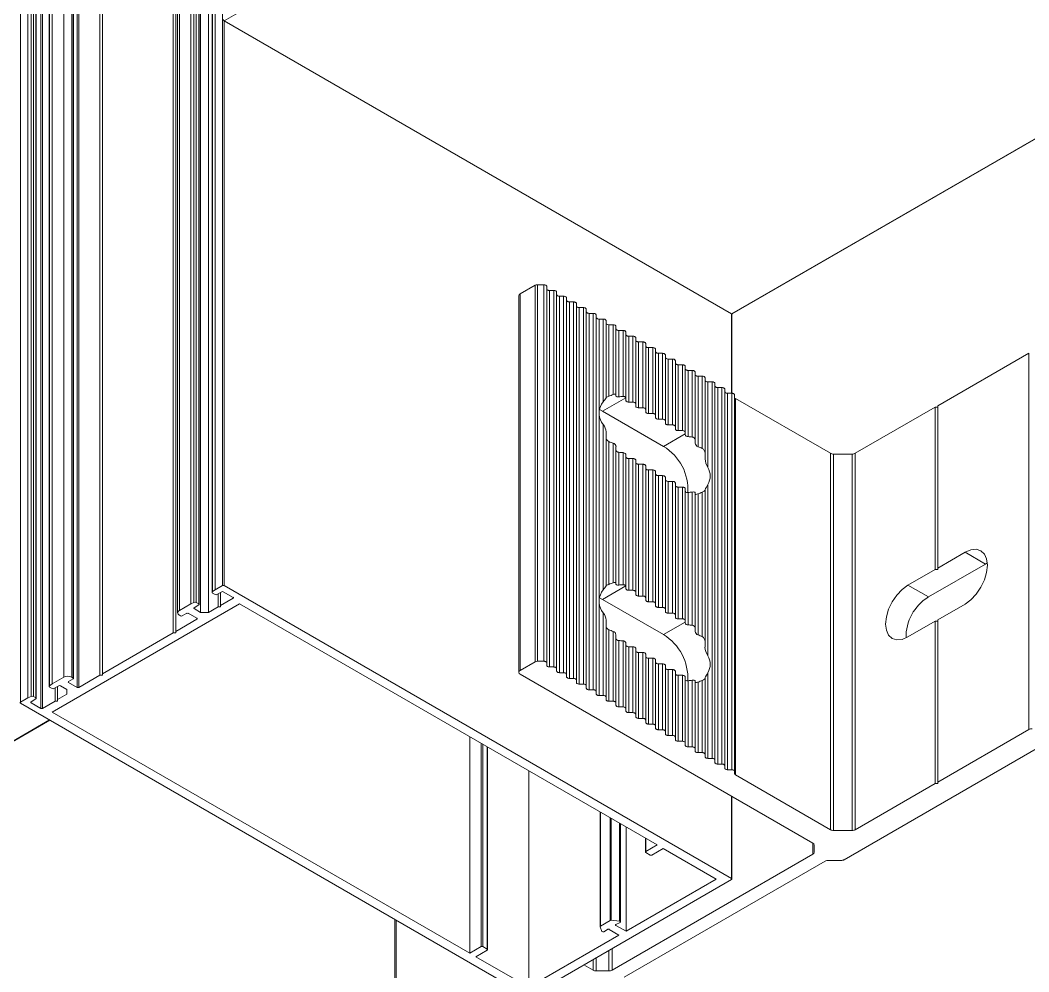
# Model space of a CAD drawing. Header units: millimetres. Extents: x 39 to 459, y 26 to 647.
# Drawn here: x 65.681 to 69.183, y 119.21 to 122.513 of the extents above; entities that cross this region are included whole.
import ezdxf

# ---------------------------------------------------------------- set-up
doc = ezdxf.new("R2010")
doc.units = ezdxf.units.MM
doc.linetypes.add('DASH2', pattern=[19.05, 12.7, -6.35])
doc.layers.add('ANTET', color=7, linetype='Continuous')

msp = doc.modelspace()

# ---------------------------------------------------------------- linework, layer by layer
at = {"color": 7, "linetype": 'Continuous', "lineweight": 15}
for p, q in [((66.2278, 153.4479), (66.2278, 120.4556)), ((66.2337, 153.4561), (66.2337, 120.4638)), ((66.2125, 153.3786), (66.2125, 120.3862)), ((66.221, 153.3835), (66.221, 120.3911)), ((65.7817, 153.1928), (65.7817, 120.2005)), ((65.7831, 153.195), (65.7831, 120.2027)), ((65.7922, 153.2013), (65.7922, 120.209)), ((65.7925, 153.2014), (65.7925, 120.2091)), ((65.8321, 153.2243), (65.8321, 120.232)), ((65.7188, 153.1579), (65.7188, 120.1656)), ((65.7269, 153.1577), (65.7269, 120.1654)), ((65.6822, 153.1378), (65.6822, 120.1455)), ((65.7076, 153.1525), (65.7076, 120.1602)), ((65.7079, 153.1526), (65.7079, 120.1603)), ((65.7359, 153.1525), (65.7359, 120.1602)), ((65.7371, 120.1585), (65.7371, 153.1508)), ((65.7529, 153.1166), (65.7529, 120.1242)), ((65.7585, 153.1166), (65.7585, 120.1242)), ((68.1534, 121.493), (72.4636, 123.9807)), ((66.3028, 120.485), (66.3028, 122.8959)), ((66.3072, 122.8984), (66.3072, 120.4573)), ((66.3355, 122.8848), (66.3355, 120.4573)), ((66.3474, 122.8697), (66.3474, 120.5269)), ((65.8658, 120.2279), (65.8658, 122.6819)), ((65.9579, 122.6073), (65.9579, 120.2393)), ((65.9664, 122.6073), (65.9664, 120.2442)), ((66.3893, 122.5102), (68.1514, 121.4932)), ((67.4174, 121.5624), (67.4697, 121.5926)), ((67.4697, 121.5926), (67.4697, 120.286)), ((67.4768, 121.5943), (67.4768, 120.2877)), ((67.4768, 121.5943), (67.4994, 121.5943)), ((67.4994, 121.5943), (67.4994, 120.2877)), ((67.5094, 121.5885), (67.5094, 120.2819)), ((67.5194, 121.5745), (67.5194, 120.2678)), ((67.5194, 121.5745), (67.5338, 121.5745)), ((67.5338, 121.5745), (67.5338, 120.2678)), ((67.5438, 121.5687), (67.5438, 120.2621)), ((67.4127, 121.5559), (67.4127, 120.2493)), ((67.4174, 121.5624), (67.4174, 120.2558)), ((67.5538, 121.5547), (67.5538, 120.248)), ((67.5538, 121.5547), (67.5681, 121.5547)), ((67.5681, 121.5547), (67.5681, 120.248)), ((67.5781, 121.5489), (67.5781, 120.2423)), ((67.5881, 121.5348), (67.5881, 120.2282)), ((67.5881, 121.5348), (67.6025, 121.5348)), ((67.6025, 121.5348), (67.6025, 120.2282)), ((67.6125, 121.5291), (67.6125, 120.2224)), ((67.6225, 121.515), (67.6225, 120.2084)), ((67.6225, 121.515), (67.6368, 121.515)), ((67.6368, 121.515), (67.6368, 120.2084)), ((67.6468, 121.5092), (67.6468, 120.2026)), ((67.6568, 121.4952), (67.6568, 120.1886)), ((67.6568, 121.4952), (67.6711, 121.4952)), ((67.6711, 121.4952), (67.6711, 120.1886)), ((67.6811, 121.4894), (67.6811, 120.1828)), ((67.6911, 121.4754), (67.6911, 121.1543)), ((67.6911, 121.4754), (67.7055, 121.4754)), ((67.7055, 121.4754), (67.7055, 121.1885)), ((67.7155, 121.4696), (67.7155, 121.2023)), ((68.1525, 121.2177), (68.1525, 121.4929)), ((67.7255, 121.4555), (67.7255, 121.2078)), ((67.7255, 121.4555), (67.7398, 121.4555)), ((67.7398, 121.4555), (67.7398, 121.2132)), ((67.7498, 121.4498), (67.7498, 121.2133)), ((67.7598, 121.4357), (67.7598, 121.2053)), ((67.7598, 121.4357), (67.7742, 121.4357)), ((67.7742, 121.4357), (67.7742, 121.2065)), ((67.7842, 121.43), (67.7842, 121.2013)), ((67.7942, 121.4159), (67.7942, 121.1872)), ((67.7942, 121.4159), (67.8085, 121.4159)), ((67.8085, 121.4159), (67.8085, 121.1872)), ((67.8185, 121.4101), (67.8185, 121.1815)), ((67.8285, 121.3961), (67.8285, 121.1674)), ((67.8285, 121.3961), (67.8429, 121.3961)), ((67.8429, 121.3961), (67.8429, 121.1674)), ((67.8529, 121.3903), (67.8529, 121.1617)), ((67.8629, 121.3763), (67.8629, 121.1476)), ((67.8629, 121.3763), (67.8772, 121.3763)), ((67.8772, 121.3763), (67.8772, 121.1476)), ((67.8872, 121.3705), (67.8872, 121.1418)), ((67.8972, 121.3564), (67.8972, 121.1278)), ((67.8972, 121.3564), (67.9115, 121.3564)), ((67.9115, 121.3564), (67.9115, 121.1278)), ((68.867, 121.1747), (69.1833, 121.3573)), ((69.1833, 121.3573), (69.1833, 120.0507)), ((67.9215, 121.3507), (67.9215, 121.122)), ((67.9315, 121.3366), (67.9315, 121.108)), ((67.9315, 121.3366), (67.9459, 121.3366)), ((67.9459, 121.3366), (67.9459, 121.108)), ((67.9559, 121.3309), (67.9559, 121.1022)), ((67.9659, 121.3168), (67.9659, 121.0881)), ((67.9659, 121.3168), (67.9802, 121.3168)), ((67.9802, 121.3168), (67.9802, 121.0881)), ((67.9902, 121.311), (67.9902, 121.0824)), ((68.0002, 121.297), (68.0002, 121.0673)), ((68.0002, 121.297), (68.0146, 121.297)), ((68.0146, 121.297), (68.0146, 121.0657)), ((68.0246, 121.2912), (68.0246, 121.0565)), ((68.0346, 121.2772), (68.0346, 121.0324)), ((68.0346, 121.2772), (68.0489, 121.2772)), ((68.0489, 121.2772), (68.0489, 121.0263)), ((68.0589, 121.2714), (68.0589, 121.0094)), ((68.0689, 121.2573), (68.0689, 120.9601)), ((68.0689, 121.2573), (68.0833, 121.2573)), ((68.0833, 121.2573), (68.0833, 119.9507)), ((68.0933, 121.2516), (68.0933, 119.9449)), ((68.1033, 121.2375), (68.1033, 119.9309)), ((68.1033, 121.2375), (68.1176, 121.2375)), ((68.1176, 121.2375), (68.1176, 119.9309)), ((68.1276, 121.2317), (68.1276, 119.9251)), ((68.1376, 121.2177), (68.1376, 119.9111)), ((68.1376, 121.2177), (68.1519, 121.2177)), ((68.1519, 121.2177), (68.1519, 119.9111)), ((67.784, 121.2025), (67.7031, 121.1558)), ((67.7842, 121.193), (67.7842, 121.2013)), ((67.8085, 121.1872), (67.7942, 121.1872)), ((67.8185, 121.1732), (67.8185, 121.1815)), ((68.1619, 121.2119), (68.1619, 119.9053)), ((68.1649, 121.1996), (68.1649, 119.8929)), ((68.4942, 121.0095), (68.1649, 121.1996)), ((67.6923, 121.1613), (67.7031, 121.1558)), ((67.9152, 121.0334), (67.7031, 121.1558)), ((67.8429, 121.1674), (67.8285, 121.1674)), ((67.8529, 121.1534), (67.8529, 121.1617)), ((67.8772, 121.1476), (67.8629, 121.1476)), ((68.5807, 121.0095), (68.8585, 121.1698)), ((68.8585, 121.1698), (68.8585, 120.6063)), ((68.867, 121.1698), (68.8585, 121.1698)), ((68.867, 121.1747), (68.867, 120.6112)), ((67.6911, 121.1431), (67.6911, 120.501)), ((67.8872, 121.1336), (67.8872, 121.1418)), ((67.9115, 121.1278), (67.8972, 121.1278)), ((67.9215, 121.1137), (67.9215, 121.122)), ((67.7055, 121.1089), (67.7055, 120.5352)), ((67.7155, 121.0836), (67.7155, 120.5489)), ((67.9902, 121.0767), (67.9152, 121.0334)), ((67.9459, 121.108), (67.9315, 121.108)), ((67.9559, 121.0939), (67.9559, 121.1022)), ((67.9802, 121.0881), (67.9659, 121.0881)), ((67.9902, 121.0767), (67.9902, 121.0824)), ((67.7255, 121.05), (67.7255, 120.5544)), ((67.7398, 121.0445), (67.7398, 120.5599)), ((67.7498, 121.0329), (67.7498, 120.56)), ((67.7598, 121.0128), (67.7598, 120.552)), ((67.7742, 121.0116), (67.7742, 120.5532)), ((67.7842, 121.0053), (67.7842, 120.548)), ((68.4942, 121.0095), (68.4942, 119.7029)), ((68.5055, 121.0068), (68.5055, 119.7002)), ((68.5055, 121.0068), (68.5694, 121.0068)), ((68.5694, 121.0068), (68.5694, 119.7002)), ((68.5807, 121.0095), (68.5807, 119.7029)), ((67.7942, 120.9913), (67.7942, 120.5339)), ((67.8085, 120.9913), (67.7942, 120.9913)), ((67.8085, 120.9913), (67.8085, 120.5339)), ((67.8185, 120.9855), (67.8185, 120.5282)), ((67.8285, 120.9714), (67.8285, 120.5141)), ((67.8429, 120.9714), (67.8285, 120.9714)), ((67.8429, 120.9714), (67.8429, 120.5141)), ((67.8529, 120.9657), (67.8529, 120.5083)), ((67.8629, 120.9516), (67.8629, 120.4943)), ((67.8772, 120.9516), (67.8629, 120.9516)), ((67.8772, 120.9516), (67.8772, 120.4943)), ((67.8872, 120.9458), (67.8872, 120.4885)), ((67.8972, 120.9318), (67.8972, 120.4745)), ((67.9115, 120.9318), (67.8972, 120.9318)), ((67.9115, 120.9318), (67.9115, 120.4745)), ((67.9215, 120.926), (67.9215, 120.4687)), ((67.9315, 120.912), (67.9315, 120.4547)), ((67.9459, 120.912), (67.9315, 120.912)), ((67.9459, 120.912), (67.9459, 120.4547)), ((67.9559, 120.9062), (67.9559, 120.4489)), ((68.0689, 120.9012), (68.0689, 120.3068)), ((67.9659, 120.8921), (67.9659, 120.4348)), ((67.9802, 120.8921), (67.9659, 120.8921)), ((67.9802, 120.8921), (67.9802, 120.4348)), ((67.9902, 120.8864), (67.9902, 120.4291)), ((68.0002, 120.8734), (68.0002, 120.414)), ((68.0146, 120.8749), (68.0146, 120.4124)), ((68.0246, 120.8726), (68.0246, 120.4032)), ((68.0346, 120.8686), (68.0346, 120.3791)), ((68.0489, 120.8747), (68.0489, 120.373)), ((68.0589, 120.8801), (68.0589, 120.3561)), ((68.867, 120.6112), (68.9617, 120.6659)), ((69.0324, 120.6251), (68.9617, 120.6659)), ((69.0324, 120.6251), (68.8344, 120.5108)), ((69.0324, 120.6251), (69.0392, 120.6287)), ((68.7637, 120.5516), (68.8585, 120.6063)), ((68.8585, 120.6063), (68.867, 120.6063)), ((68.867, 120.6112), (68.867, 120.6063)), ((66.3582, 120.5356), (66.3836, 120.5503)), ((66.3893, 120.5503), (68.1514, 119.5333)), ((67.784, 120.5492), (67.7031, 120.5025)), ((68.8344, 120.5108), (68.7637, 120.5516)), ((66.3488, 120.5292), (66.3579, 120.5355)), ((66.3582, 120.5193), (66.3491, 120.5245)), ((66.3808, 120.5291), (66.3638, 120.5193)), ((66.3681, 120.5217), (66.3681, 120.476)), ((66.3765, 120.5266), (66.3765, 120.4809)), ((66.4204, 120.5095), (66.3864, 120.5291)), ((67.7842, 120.5397), (67.7842, 120.548)), ((67.8085, 120.5339), (67.7942, 120.5339)), ((67.8185, 120.5199), (67.8185, 120.5282)), ((65.7925, 120.1112), (66.443, 120.4866)), ((66.2337, 120.4638), (66.2733, 120.4866)), ((66.2736, 120.4868), (66.2845, 120.4921)), ((66.3016, 120.4834), (66.2846, 120.4736)), ((66.2926, 120.4918), (66.3016, 120.4866)), ((66.3765, 120.4809), (66.4204, 120.5062)), ((66.3765, 120.476), (66.3765, 120.4809)), ((66.443, 120.4866), (67.8926, 119.65)), ((67.6911, 120.4898), (67.6911, 120.1687)), ((67.7031, 120.5025), (67.6923, 120.5079)), ((67.9152, 120.3801), (67.7031, 120.5025)), ((67.8429, 120.5141), (67.8285, 120.5141)), ((67.8529, 120.5001), (67.8529, 120.5083)), ((67.8772, 120.4943), (67.8629, 120.4943)), ((67.8872, 120.4802), (67.8872, 120.4885)), ((68.867, 120.4316), (68.9617, 120.4863)), ((66.2379, 120.445), (66.2337, 120.4475)), ((66.2592, 120.454), (66.2436, 120.445)), ((66.2945, 120.4368), (66.2648, 120.454)), ((66.2846, 120.4703), (66.3072, 120.4573)), ((66.3072, 120.4573), (66.3355, 120.4573)), ((66.3355, 120.4573), (66.3681, 120.476)), ((66.3681, 120.476), (66.3765, 120.476)), ((67.7055, 120.4556), (67.7055, 120.1687)), ((67.9115, 120.4745), (67.8972, 120.4745)), ((67.9215, 120.4604), (67.9215, 120.4687)), ((67.9459, 120.4547), (67.9315, 120.4547)), ((67.9559, 120.4406), (67.9559, 120.4489)), ((66.221, 120.3911), (66.2945, 120.4336)), ((67.7155, 120.4303), (67.7155, 120.163)), ((67.9902, 120.4234), (67.9152, 120.3801)), ((67.9802, 120.4348), (67.9659, 120.4348)), ((67.9902, 120.4234), (67.9902, 120.4291)), ((68.7637, 120.372), (68.8585, 120.4267)), ((68.8585, 120.4267), (68.8585, 119.8632)), ((68.8585, 120.4267), (68.867, 120.4267)), ((68.867, 120.4316), (68.867, 119.8681)), ((65.9664, 120.2442), (66.2125, 120.3862)), ((66.2125, 120.3862), (66.221, 120.3862)), ((66.221, 120.3862), (66.221, 120.3911)), ((67.7255, 120.3967), (67.7255, 120.1489)), ((67.7398, 120.3912), (67.7398, 120.1489)), ((67.7498, 120.3796), (67.7498, 120.1432)), ((67.7598, 120.3595), (67.7598, 120.1291)), ((67.7742, 120.3583), (67.7742, 120.1291)), ((67.7842, 120.352), (67.7842, 120.1233)), ((67.7942, 120.3379), (67.7942, 120.1093)), ((67.8085, 120.3379), (67.7942, 120.3379)), ((67.8085, 120.3379), (67.8085, 120.1093)), ((67.8185, 120.3322), (67.8185, 120.1035)), ((67.8285, 120.3181), (67.8285, 120.0895)), ((67.8429, 120.3181), (67.8285, 120.3181)), ((67.8429, 120.3181), (67.8429, 120.0895)), ((67.8529, 120.3123), (67.8529, 120.0837)), ((67.4174, 120.2558), (67.4697, 120.286)), ((67.4768, 120.2877), (67.4994, 120.2877)), ((67.5094, 120.2819), (67.5094, 120.2736)), ((67.8629, 120.2983), (67.8629, 120.0696)), ((67.8772, 120.2983), (67.8629, 120.2983)), ((67.8772, 120.2983), (67.8772, 120.0696)), ((67.8872, 120.2925), (67.8872, 120.0639)), ((67.8972, 120.2785), (67.8972, 120.0498)), ((67.9115, 120.2785), (67.8972, 120.2785)), ((67.9115, 120.2785), (67.9115, 120.0498)), ((67.9215, 120.2727), (67.9215, 120.044)), ((65.8844, 120.1969), (65.9579, 120.2393)), ((65.9579, 120.2393), (65.9664, 120.2393)), ((65.9664, 120.2393), (65.9664, 120.2442)), ((68.4338, 119.6561), (67.4174, 120.2427)), ((67.5194, 120.2678), (67.5338, 120.2678)), ((67.5438, 120.2621), (67.5438, 120.2538)), ((67.5538, 120.248), (67.5681, 120.248)), ((67.5781, 120.2423), (67.5781, 120.234)), ((67.9315, 120.2587), (67.9315, 120.03)), ((67.9459, 120.2587), (67.9315, 120.2587)), ((67.9459, 120.2587), (67.9459, 120.03)), ((67.9559, 120.2529), (67.9559, 120.0242)), ((67.9659, 120.2388), (67.9659, 120.0102)), ((67.9802, 120.2388), (67.9659, 120.2388)), ((67.9802, 120.2388), (67.9802, 120.0102)), ((68.0689, 120.2479), (68.0689, 119.9507)), ((65.7831, 120.2027), (65.7922, 120.209)), ((65.7925, 120.2091), (65.8321, 120.232)), ((65.8151, 120.2026), (65.7981, 120.1928)), ((65.8108, 120.2001), (65.8108, 120.1544)), ((65.8434, 120.1895), (65.8207, 120.2026)), ((65.8646, 120.2263), (65.849, 120.2173)), ((65.849, 120.214), (65.8787, 120.1969)), ((65.8603, 120.232), (65.8646, 120.2295)), ((67.5881, 120.2282), (67.6025, 120.2282)), ((67.6125, 120.2224), (67.6125, 120.2142)), ((67.6225, 120.2084), (67.6368, 120.2084)), ((67.6468, 120.2026), (67.6468, 120.1943)), ((67.9902, 120.2331), (67.9902, 120.0044)), ((68.0002, 120.22), (68.0002, 119.9904)), ((68.0146, 120.2216), (68.0146, 119.9904)), ((68.0246, 120.2193), (68.0246, 119.9846)), ((68.0346, 120.2153), (68.0346, 119.9705)), ((68.0489, 120.2214), (68.0489, 119.9705)), ((68.0589, 120.2268), (68.0589, 119.9648)), ((65.7079, 120.1603), (65.7188, 120.1656)), ((65.7269, 120.1654), (65.7359, 120.1602)), ((65.7925, 120.1928), (65.7834, 120.198)), ((65.8024, 120.1953), (65.8024, 120.1495)), ((65.8108, 120.1544), (65.8434, 120.1732)), ((65.8434, 120.1732), (65.8434, 120.1895)), ((67.6568, 120.1886), (67.6711, 120.1886)), ((67.6811, 120.1828), (67.6811, 120.1745)), ((67.6911, 120.1687), (67.7055, 120.1687)), ((65.6822, 120.1455), (65.7076, 120.1602)), ((67.4443, 119.1252), (65.6822, 120.1422)), ((65.7359, 120.1569), (65.7189, 120.1471)), ((65.7189, 120.1438), (65.7529, 120.1242)), ((65.7585, 120.1242), (65.8024, 120.1495)), ((65.8024, 120.1495), (65.8108, 120.1495)), ((65.8108, 120.1495), (65.8108, 120.1544)), ((67.7155, 120.163), (67.7155, 120.1547)), ((67.7255, 120.1489), (67.7398, 120.1489)), ((67.7498, 120.1432), (67.7498, 120.1349)), ((67.7598, 120.1291), (67.7742, 120.1291)), ((67.242, 119.2746), (65.7925, 120.1112)), ((67.7842, 120.1233), (67.7842, 120.1151)), ((67.7942, 120.1093), (67.8085, 120.1093)), ((67.8185, 120.1035), (67.8185, 120.0952)), ((61.4718, 117.5944), (65.7842, 120.0833)), ((67.8285, 120.0895), (67.8429, 120.0895)), ((67.8529, 120.0837), (67.8529, 120.0754)), ((67.8629, 120.0696), (67.8772, 120.0696)), ((67.8872, 120.0639), (67.8872, 120.0556)), ((67.242, 120.0255), (67.242, 119.2746)), ((67.8972, 120.0498), (67.9115, 120.0498)), ((67.9215, 120.044), (67.9215, 120.0358)), ((67.9315, 120.03), (67.9459, 120.03)), ((67.9559, 120.0242), (67.9559, 120.0159)), ((68.867, 119.8681), (69.1833, 120.0507)), ((67.304, 119.2868), (67.304, 119.9897)), ((67.9659, 120.0102), (67.9802, 120.0102)), ((67.9902, 120.0044), (67.9902, 119.9961)), ((68.0002, 119.9904), (68.0146, 119.9904)), ((68.5421, 119.599), (69.2757, 120.0223)), ((68.0246, 119.9846), (68.0246, 119.9763)), ((68.0346, 119.9705), (68.0489, 119.9705)), ((68.0589, 119.9648), (68.0589, 119.9565)), ((68.0689, 119.9507), (68.0833, 119.9507)), ((68.0933, 119.9449), (68.0933, 119.9367)), ((68.1033, 119.9309), (68.1176, 119.9309)), ((68.1276, 119.9251), (68.1276, 119.9168)), ((67.4471, 119.9071), (67.4471, 119.1562)), ((68.1376, 119.9111), (68.1519, 119.9111)), ((68.1619, 119.9053), (68.1619, 119.897)), ((68.4942, 119.7029), (68.1649, 119.8929)), ((68.5807, 119.7029), (68.8585, 119.8632)), ((68.867, 119.8632), (68.8585, 119.8632)), ((68.867, 119.8632), (68.867, 119.8681)), ((68.1525, 119.5317), (68.1525, 119.8184)), ((67.695, 119.7641), (67.695, 119.3669)), ((67.765, 119.3831), (67.765, 119.7236)), ((67.7849, 119.7122), (67.7849, 119.3512)), ((68.5055, 119.7002), (68.5694, 119.7002)), ((67.8518, 119.6736), (67.8518, 119.6255)), ((67.8926, 119.65), (67.853, 119.6272)), ((68.4385, 119.6246), (68.4385, 119.6496)), ((67.736, 119.2154), (68.4338, 119.6181)), ((67.853, 119.6239), (67.8685, 119.6149)), ((67.8742, 119.6149), (67.9138, 119.6378)), ((67.9138, 119.6378), (68.0976, 119.5317)), ((67.7785, 119.1909), (68.4762, 119.5936)), ((68.5308, 119.5963), (68.4875, 119.5963)), ((68.1514, 119.53), (67.4499, 119.1252)), ((68.0976, 119.5317), (67.7849, 119.3512)), ((66.9818, 119.3921), (66.9818, 118.7763)), ((67.695, 119.3664), (67.7006, 119.35)), ((67.7298, 119.3879), (67.6961, 119.3685)), ((67.7618, 119.3854), (67.7334, 119.3886)), ((67.7493, 119.3737), (67.7638, 119.3814)), ((67.7849, 119.3512), (67.7493, 119.3703)), ((67.7599, 119.3367), (67.4471, 119.1562)), ((67.7074, 119.3489), (67.7209, 119.3572)), ((67.7267, 119.3572), (67.7599, 119.3367)), ((67.2816, 119.2974), (67.242, 119.2746)), ((67.3028, 119.2884), (67.2873, 119.2974)), ((67.2632, 119.2623), (67.3028, 119.2852)), ((67.4471, 119.1562), (67.2632, 119.2623)), ((67.6701, 119.2154), (67.6381, 119.2338)), ((67.7247, 119.2127), (67.6814, 119.2127))]:
    msp.add_line(p, q, dxfattribs=at)
at = {"color": 8, "linetype": 'Continuous', "lineweight": 15}
for p, q in [((72.6234, 126.1082), (66.3893, 122.5102)), ((72.4636, 123.982), (68.1514, 121.4932)), ((66.2733, 122.9365), (66.2733, 120.4866)), ((66.2736, 122.9363), (66.2736, 120.4868)), ((66.2845, 122.9218), (66.2845, 120.4921)), ((66.2926, 122.9078), (66.2926, 120.4918)), ((66.3016, 122.8959), (66.3016, 120.4866)), ((66.3488, 122.8702), (66.3488, 120.5292)), ((66.3579, 122.872), (66.3579, 120.5355)), ((66.3582, 122.8718), (66.3582, 120.5356)), ((66.3836, 122.8546), (66.3836, 120.5503)), ((65.8603, 122.6818), (65.8603, 120.232)), ((65.8646, 122.6823), (65.8646, 120.2295)), ((65.8787, 122.6745), (65.8787, 120.1969)), ((65.8844, 122.6469), (65.8844, 120.1969)), ((66.3893, 122.5102), (66.3893, 120.5503)), ((68.1514, 121.4932), (68.1514, 121.2177)), ((66.4204, 120.5095), (66.4204, 120.5062)), ((66.2846, 120.4736), (66.2846, 120.4703)), ((66.2945, 120.4368), (66.2945, 120.4336)), ((65.849, 120.2173), (65.849, 120.214)), ((65.7189, 120.1471), (65.7189, 120.1438)), ((65.7831, 120.084), (61.4706, 117.595)), ((67.2816, 120.0026), (67.2816, 119.2974)), ((67.2873, 119.9994), (67.2873, 119.2974)), ((67.3028, 119.9904), (67.3028, 119.2884)), ((68.1514, 119.8191), (68.1514, 119.5333)), ((67.6961, 119.7634), (67.6961, 119.3685)), ((67.7298, 119.744), (67.7298, 119.3879)), ((67.7334, 119.7419), (67.7334, 119.3886)), ((67.7618, 119.7255), (67.7618, 119.3854)), ((67.853, 119.6729), (67.853, 119.6272)), ((68.4338, 119.6561), (68.4338, 119.6181)), ((66.9865, 119.3894), (66.9865, 118.7828)), ((67.7493, 119.3737), (67.7493, 119.3703)), ((67.736, 119.2903), (67.736, 119.2154)), ((67.6814, 119.2588), (67.6814, 119.2127)), ((67.7247, 119.2838), (67.7247, 119.2127)), ((67.6701, 119.2523), (67.6701, 119.2154))]:
    msp.add_line(p, q, dxfattribs=at)
at = {"color": 7, "linetype": 'Continuous', "lineweight": 15, "flags": 128}
for points in [[(67.4994, 121.5943), (67.5014, 121.5942), (67.5032, 121.5939), (67.505, 121.5933), (67.5065, 121.5926), (67.5077, 121.5917), (67.5087, 121.5907), (67.5092, 121.5897), (67.5094, 121.5885)], [(67.5094, 121.5802), (67.5096, 121.5791), (67.5102, 121.578), (67.5111, 121.577), (67.5124, 121.5762), (67.5139, 121.5754), (67.5156, 121.5749), (67.5175, 121.5746), (67.5194, 121.5745)], [(67.5338, 121.5745), (67.5357, 121.5744), (67.5376, 121.574), (67.5393, 121.5735), (67.5408, 121.5728), (67.5421, 121.5719), (67.543, 121.5709), (67.5436, 121.5698), (67.5438, 121.5687)], [(67.5438, 121.5604), (67.544, 121.5593), (67.5445, 121.5582), (67.5455, 121.5572), (67.5467, 121.5563), (67.5482, 121.5556), (67.5499, 121.5551), (67.5518, 121.5548), (67.5538, 121.5547)], [(67.5681, 121.5547), (67.5701, 121.5545), (67.5719, 121.5542), (67.5737, 121.5537), (67.5752, 121.553), (67.5764, 121.5521), (67.5773, 121.5511), (67.5779, 121.55), (67.5781, 121.5489)], [(67.5781, 121.5406), (67.5783, 121.5395), (67.5789, 121.5384), (67.5798, 121.5374), (67.581, 121.5365), (67.5826, 121.5358), (67.5843, 121.5353), (67.5862, 121.5349), (67.5881, 121.5348)], [(67.6025, 121.5348), (67.6044, 121.5347), (67.6063, 121.5344), (67.608, 121.5339), (67.6095, 121.5331), (67.6108, 121.5323), (67.6117, 121.5313), (67.6123, 121.5302), (67.6125, 121.5291)], [(67.6125, 121.5208), (67.6126, 121.5197), (67.6132, 121.5186), (67.6141, 121.5176), (67.6154, 121.5167), (67.6169, 121.516), (67.6186, 121.5155), (67.6205, 121.5151), (67.6225, 121.515)], [(67.6368, 121.515), (67.6387, 121.5149), (67.6406, 121.5146), (67.6424, 121.514), (67.6439, 121.5133), (67.6451, 121.5124), (67.646, 121.5115), (67.6466, 121.5104), (67.6468, 121.5092)], [(67.6468, 121.501), (67.647, 121.4998), (67.6476, 121.4988), (67.6485, 121.4978), (67.6497, 121.4969), (67.6512, 121.4962), (67.653, 121.4956), (67.6548, 121.4953), (67.6568, 121.4952)], [(67.6711, 121.4952), (67.6731, 121.4951), (67.675, 121.4948), (67.6767, 121.4942), (67.6782, 121.4935), (67.6795, 121.4926), (67.6804, 121.4916), (67.6809, 121.4905), (67.6811, 121.4894)], [(67.6811, 121.4811), (67.6813, 121.48), (67.6819, 121.4789), (67.6828, 121.4779), (67.6841, 121.4771), (67.6856, 121.4763), (67.6873, 121.4758), (67.6892, 121.4755), (67.6911, 121.4754)], [(67.7055, 121.4754), (67.7074, 121.4753), (67.7093, 121.4749), (67.711, 121.4744), (67.7126, 121.4737), (67.7138, 121.4728), (67.7147, 121.4718), (67.7153, 121.4707), (67.7155, 121.4696)], [(67.7155, 121.4613), (67.7157, 121.4602), (67.7162, 121.4591), (67.7172, 121.4581), (67.7184, 121.4572), (67.7199, 121.4565), (67.7217, 121.456), (67.7235, 121.4557), (67.7255, 121.4555)], [(67.7398, 121.4555), (67.7418, 121.4554), (67.7437, 121.4551), (67.7454, 121.4546), (67.7469, 121.4539), (67.7481, 121.453), (67.7491, 121.452), (67.7496, 121.4509), (67.7498, 121.4498)], [(67.7498, 121.4415), (67.75, 121.4404), (67.7506, 121.4393), (67.7515, 121.4383), (67.7528, 121.4374), (67.7543, 121.4367), (67.756, 121.4362), (67.7579, 121.4358), (67.7598, 121.4357)], [(67.7742, 121.4357), (67.7761, 121.4356), (67.778, 121.4353), (67.7797, 121.4348), (67.7812, 121.434), (67.7825, 121.4332), (67.7834, 121.4322), (67.784, 121.4311), (67.7842, 121.43)], [(67.7842, 121.4217), (67.7844, 121.4206), (67.7849, 121.4195), (67.7859, 121.4185), (67.7871, 121.4176), (67.7886, 121.4169), (67.7903, 121.4163), (67.7922, 121.416), (67.7942, 121.4159)], [(67.8085, 121.4159), (67.8105, 121.4158), (67.8123, 121.4155), (67.8141, 121.4149), (67.8156, 121.4142), (67.8168, 121.4133), (67.8178, 121.4123), (67.8183, 121.4113), (67.8185, 121.4101)], [(67.8185, 121.4019), (67.8187, 121.4007), (67.8193, 121.3997), (67.8202, 121.3987), (67.8214, 121.3978), (67.823, 121.3971), (67.8247, 121.3965), (67.8266, 121.3962), (67.8285, 121.3961)], [(67.8429, 121.3961), (67.8448, 121.396), (67.8467, 121.3956), (67.8484, 121.3951), (67.8499, 121.3944), (67.8512, 121.3935), (67.8521, 121.3925), (67.8527, 121.3914), (67.8529, 121.3903)], [(67.8529, 121.382), (67.853, 121.3809), (67.8536, 121.3798), (67.8545, 121.3788), (67.8558, 121.378), (67.8573, 121.3772), (67.859, 121.3767), (67.8609, 121.3764), (67.8629, 121.3763)], [(67.8772, 121.3763), (67.8791, 121.3762), (67.881, 121.3758), (67.8828, 121.3753), (67.8843, 121.3746), (67.8855, 121.3737), (67.8864, 121.3727), (67.887, 121.3716), (67.8872, 121.3705)], [(67.8872, 121.3622), (67.8874, 121.3611), (67.888, 121.36), (67.8889, 121.359), (67.8901, 121.3581), (67.8916, 121.3574), (67.8934, 121.3569), (67.8952, 121.3566), (67.8972, 121.3564)], [(67.9115, 121.3564), (67.9135, 121.3563), (67.9154, 121.356), (67.9171, 121.3555), (67.9186, 121.3548), (67.9199, 121.3539), (67.9208, 121.3529), (67.9213, 121.3518), (67.9215, 121.3507)], [(67.9215, 121.3424), (67.9217, 121.3413), (67.9223, 121.3402), (67.9232, 121.3392), (67.9245, 121.3383), (67.926, 121.3376), (67.9277, 121.3371), (67.9296, 121.3367), (67.9315, 121.3366)], [(67.9459, 121.3366), (67.9478, 121.3365), (67.9497, 121.3362), (67.9514, 121.3357), (67.953, 121.3349), (67.9542, 121.3341), (67.9551, 121.3331), (67.9557, 121.332), (67.9559, 121.3309)], [(67.9559, 121.3226), (67.9561, 121.3214), (67.9566, 121.3204), (67.9576, 121.3194), (67.9588, 121.3185), (67.9603, 121.3178), (67.9621, 121.3172), (67.9639, 121.3169), (67.9659, 121.3168)], [(67.9802, 121.3168), (67.9822, 121.3167), (67.9841, 121.3164), (67.9858, 121.3158), (67.9873, 121.3151), (67.9885, 121.3142), (67.9895, 121.3132), (67.99, 121.3122), (67.9902, 121.311)], [(67.9902, 121.3028), (67.9904, 121.3016), (67.991, 121.3005), (67.9919, 121.2995), (67.9932, 121.2987), (67.9947, 121.298), (67.9964, 121.2974), (67.9983, 121.2971), (68.0002, 121.297)], [(68.0146, 121.297), (68.0165, 121.2969), (68.0184, 121.2965), (68.0201, 121.296), (68.0216, 121.2953), (68.0229, 121.2944), (68.0238, 121.2934), (68.0244, 121.2923), (68.0246, 121.2912)], [(68.0246, 121.2829), (68.0248, 121.2818), (68.0253, 121.2807), (68.0263, 121.2797), (68.0275, 121.2789), (68.029, 121.2781), (68.0307, 121.2776), (68.0326, 121.2773), (68.0346, 121.2772)], [(68.0489, 121.2772), (68.0509, 121.2771), (68.0527, 121.2767), (68.0545, 121.2762), (68.056, 121.2755), (68.0572, 121.2746), (68.0582, 121.2736), (68.0587, 121.2725), (68.0589, 121.2714)], [(68.0589, 121.2631), (68.0591, 121.262), (68.0597, 121.2609), (68.0606, 121.2599), (68.0618, 121.259), (68.0634, 121.2583), (68.0651, 121.2578), (68.067, 121.2575), (68.0689, 121.2573)], [(68.0833, 121.2573), (68.0852, 121.2572), (68.0871, 121.2569), (68.0888, 121.2564), (68.0903, 121.2556), (68.0916, 121.2548), (68.0925, 121.2538), (68.0931, 121.2527), (68.0933, 121.2516)], [(67.7398, 121.2132), (67.7401, 121.2133), (67.7432, 121.2142), (67.7463, 121.2147), (67.7487, 121.2145), (67.7498, 121.2136), (67.7498, 121.2133)], [(68.0933, 121.2433), (68.0934, 121.2422), (68.094, 121.2411), (68.0949, 121.2401), (68.0962, 121.2392), (68.0977, 121.2385), (68.0994, 121.238), (68.1013, 121.2376), (68.1033, 121.2375)], [(68.1176, 121.2375), (68.1196, 121.2374), (68.1214, 121.2371), (68.1232, 121.2365), (68.1247, 121.2358), (68.1259, 121.235), (68.1268, 121.234), (68.1274, 121.2329), (68.1276, 121.2317)], [(68.1276, 121.2235), (68.1278, 121.2223), (68.1284, 121.2213), (68.1293, 121.2203), (68.1305, 121.2194), (68.132, 121.2187), (68.1338, 121.2181), (68.1356, 121.2178), (68.1376, 121.2177)], [(68.1519, 121.2177), (68.1539, 121.2176), (68.1558, 121.2173), (68.1575, 121.2167), (68.159, 121.216), (68.1603, 121.2151), (68.1612, 121.2141), (68.1617, 121.2131), (68.1619, 121.2119)], [(67.7498, 121.2081), (67.7499, 121.2078), (67.7507, 121.2066), (67.7526, 121.2057), (67.7554, 121.2052), (67.7588, 121.2052), (67.7598, 121.2053)], [(67.7942, 121.1872), (67.7922, 121.1874), (67.7903, 121.1877), (67.7886, 121.1882), (67.7871, 121.1889), (67.7859, 121.1898), (67.7849, 121.1908), (67.7844, 121.1919), (67.7842, 121.193)], [(67.8185, 121.1815), (67.8183, 121.1826), (67.8178, 121.1837), (67.8168, 121.1847), (67.8156, 121.1856), (67.8141, 121.1863), (67.8123, 121.1868), (67.8105, 121.1871), (67.8085, 121.1872)], [(67.6911, 121.1431), (67.6909, 121.1517), (67.6911, 121.1543)], [(67.8285, 121.1674), (67.8266, 121.1675), (67.8247, 121.1679), (67.823, 121.1684), (67.8214, 121.1691), (67.8202, 121.17), (67.8193, 121.171), (67.8187, 121.1721), (67.8185, 121.1732)], [(67.8529, 121.1617), (67.8527, 121.1628), (67.8521, 121.1639), (67.8512, 121.1649), (67.8499, 121.1657), (67.8484, 121.1665), (67.8467, 121.167), (67.8448, 121.1673), (67.8429, 121.1674)], [(67.8629, 121.1476), (67.8609, 121.1477), (67.859, 121.148), (67.8573, 121.1486), (67.8558, 121.1493), (67.8545, 121.1502), (67.8536, 121.1512), (67.853, 121.1523), (67.8529, 121.1534)], [(67.8872, 121.1418), (67.887, 121.143), (67.8864, 121.144), (67.8855, 121.145), (67.8843, 121.1459), (67.8828, 121.1466), (67.881, 121.1472), (67.8791, 121.1475), (67.8772, 121.1476)], [(67.8972, 121.1278), (67.8952, 121.1279), (67.8934, 121.1282), (67.8916, 121.1288), (67.8901, 121.1295), (67.8889, 121.1303), (67.888, 121.1313), (67.8874, 121.1324), (67.8872, 121.1336)], [(67.9215, 121.122), (67.9213, 121.1231), (67.9208, 121.1242), (67.9199, 121.1252), (67.9186, 121.1261), (67.9171, 121.1268), (67.9154, 121.1273), (67.9135, 121.1277), (67.9115, 121.1278)], [(67.9315, 121.108), (67.9296, 121.1081), (67.9277, 121.1084), (67.926, 121.1089), (67.9245, 121.1097), (67.9232, 121.1105), (67.9223, 121.1115), (67.9217, 121.1126), (67.9215, 121.1137)], [(67.9559, 121.1022), (67.9557, 121.1033), (67.9551, 121.1044), (67.9542, 121.1054), (67.953, 121.1063), (67.9514, 121.107), (67.9497, 121.1075), (67.9478, 121.1079), (67.9459, 121.108)], [(67.9659, 121.0881), (67.9639, 121.0883), (67.9621, 121.0886), (67.9603, 121.0891), (67.9588, 121.0898), (67.9576, 121.0907), (67.9566, 121.0917), (67.9561, 121.0928), (67.9559, 121.0939)], [(67.9902, 121.0824), (67.99, 121.0835), (67.9895, 121.0846), (67.9885, 121.0856), (67.9873, 121.0865), (67.9858, 121.0872), (67.9841, 121.0877), (67.9822, 121.088), (67.9802, 121.0881)], [(67.9902, 121.0767), (67.9902, 121.0754), (67.9902, 121.0741)], [(68.0246, 121.0565), (68.0246, 121.0526), (68.0246, 121.0487), (68.0246, 121.0447)], [(68.0589, 121.0094), (68.0589, 121.003), (68.0589, 120.9966), (68.0589, 120.9902)], [(67.7942, 120.9913), (67.7922, 120.9914), (67.7903, 120.9917), (67.7886, 120.9922), (67.7871, 120.9929), (67.7859, 120.9938), (67.7849, 120.9948), (67.7844, 120.9959), (67.7842, 120.997)], [(67.8185, 120.9855), (67.8183, 120.9866), (67.8178, 120.9877), (67.8168, 120.9887), (67.8156, 120.9896), (67.8141, 120.9903), (67.8123, 120.9908), (67.8105, 120.9911), (67.8085, 120.9913)], [(67.8285, 120.9714), (67.8266, 120.9715), (67.8247, 120.9719), (67.823, 120.9724), (67.8214, 120.9731), (67.8202, 120.974), (67.8193, 120.975), (67.8187, 120.9761), (67.8185, 120.9772)], [(67.8529, 120.9657), (67.8527, 120.9668), (67.8521, 120.9679), (67.8512, 120.9689), (67.8499, 120.9697), (67.8484, 120.9705), (67.8467, 120.971), (67.8448, 120.9713), (67.8429, 120.9714)], [(67.8629, 120.9516), (67.8609, 120.9517), (67.859, 120.9521), (67.8573, 120.9526), (67.8558, 120.9533), (67.8545, 120.9542), (67.8536, 120.9552), (67.853, 120.9563), (67.8529, 120.9574)], [(67.8872, 120.9458), (67.887, 120.947), (67.8864, 120.948), (67.8855, 120.949), (67.8843, 120.9499), (67.8828, 120.9506), (67.881, 120.9512), (67.8791, 120.9515), (67.8772, 120.9516)], [(67.8972, 120.9318), (67.8952, 120.9319), (67.8934, 120.9322), (67.8916, 120.9328), (67.8901, 120.9335), (67.8889, 120.9344), (67.888, 120.9354), (67.8874, 120.9364), (67.8872, 120.9376)], [(67.9215, 120.926), (67.9213, 120.9271), (67.9208, 120.9282), (67.9199, 120.9292), (67.9186, 120.9301), (67.9171, 120.9308), (67.9154, 120.9314), (67.9135, 120.9317), (67.9115, 120.9318)], [(67.9315, 120.912), (67.9296, 120.9121), (67.9277, 120.9124), (67.926, 120.9129), (67.9245, 120.9137), (67.9232, 120.9145), (67.9223, 120.9155), (67.9217, 120.9166), (67.9215, 120.9177)], [(67.9559, 120.9062), (67.9557, 120.9073), (67.9551, 120.9084), (67.9542, 120.9094), (67.953, 120.9103), (67.9514, 120.911), (67.9497, 120.9115), (67.9478, 120.9119), (67.9459, 120.912)], [(67.9659, 120.8921), (67.9639, 120.8923), (67.9621, 120.8926), (67.9603, 120.8931), (67.9588, 120.8938), (67.9576, 120.8947), (67.9566, 120.8957), (67.9561, 120.8968), (67.9559, 120.8979)], [(67.9902, 120.8864), (67.99, 120.8875), (67.9895, 120.8886), (67.9885, 120.8896), (67.9873, 120.8905), (67.9858, 120.8912), (67.9841, 120.8917), (67.9822, 120.892), (67.9802, 120.8921)], [(68.0002, 120.8734), (67.9981, 120.8733), (67.995, 120.8737), (67.9924, 120.8748), (67.9908, 120.8763), (67.9902, 120.8781)], [(68.0246, 120.8726), (68.0244, 120.8732), (68.0233, 120.8742), (68.0211, 120.8749), (68.018, 120.8752), (68.0146, 120.8749), (68.0146, 120.8749)], [(68.0346, 120.8686), (68.0338, 120.8683), (68.0306, 120.8673), (68.0276, 120.8668), (68.0254, 120.867), (68.0246, 120.8678), (68.0246, 120.8679)], [(68.0589, 120.8827), (68.0589, 120.8815), (68.0589, 120.8806), (68.0589, 120.8801)], [(68.9617, 120.4863), (68.9819, 120.5009), (69.0006, 120.5207), (69.0167, 120.5443), (69.0291, 120.57), (69.0369, 120.5962), (69.0395, 120.621), (69.0369, 120.6427), (69.0291, 120.6599), (69.0167, 120.6713), (69.0006, 120.6763), (68.9819, 120.6745), (68.9617, 120.6659)], [(67.7498, 120.56), (67.7497, 120.5605), (67.7487, 120.5612), (67.7466, 120.5614), (67.7436, 120.561), (67.7398, 120.5599)], [(67.7498, 120.5548), (67.7498, 120.5566), (67.7498, 120.5584), (67.7498, 120.56)], [(67.7598, 120.552), (67.7577, 120.5519), (67.7547, 120.552), (67.7521, 120.5526), (67.7504, 120.5536), (67.7498, 120.5548)], [(68.7637, 120.5516), (68.7436, 120.537), (68.7248, 120.5172), (68.7087, 120.4936), (68.6964, 120.4679), (68.6886, 120.4417), (68.6859, 120.4169), (68.6886, 120.3952), (68.6964, 120.378), (68.7087, 120.3665), (68.7248, 120.3616), (68.7436, 120.3634), (68.7637, 120.372)], [(66.3491, 120.5245), (66.3484, 120.525), (66.3479, 120.5255), (66.3475, 120.5262), (66.3474, 120.5268), (66.3474, 120.5274), (66.3477, 120.5281), (66.3481, 120.5286), (66.3488, 120.5292)], [(67.7942, 120.5339), (67.7922, 120.534), (67.7903, 120.5344), (67.7886, 120.5349), (67.7871, 120.5356), (67.7859, 120.5365), (67.7849, 120.5375), (67.7844, 120.5386), (67.7842, 120.5397)], [(67.8185, 120.5282), (67.8183, 120.5293), (67.8178, 120.5304), (67.8168, 120.5314), (67.8156, 120.5322), (67.8141, 120.533), (67.8123, 120.5335), (67.8105, 120.5338), (67.8085, 120.5339)], [(67.8285, 120.5141), (67.8266, 120.5142), (67.8247, 120.5146), (67.823, 120.5151), (67.8214, 120.5158), (67.8202, 120.5167), (67.8193, 120.5177), (67.8187, 120.5188), (67.8185, 120.5199)], [(67.6911, 120.501), (67.691, 120.4996), (67.6911, 120.4898)], [(67.8529, 120.5083), (67.8527, 120.5095), (67.8521, 120.5106), (67.8512, 120.5115), (67.8499, 120.5124), (67.8484, 120.5131), (67.8467, 120.5137), (67.8448, 120.514), (67.8429, 120.5141)], [(67.8629, 120.4943), (67.8609, 120.4944), (67.859, 120.4947), (67.8573, 120.4953), (67.8558, 120.496), (67.8545, 120.4969), (67.8536, 120.4979), (67.853, 120.4989), (67.8529, 120.5001)], [(67.8872, 120.4885), (67.887, 120.4896), (67.8864, 120.4907), (67.8855, 120.4917), (67.8843, 120.4926), (67.8828, 120.4933), (67.881, 120.4939), (67.8791, 120.4942), (67.8772, 120.4943)], [(67.8972, 120.4745), (67.8952, 120.4746), (67.8934, 120.4749), (67.8916, 120.4754), (67.8901, 120.4762), (67.8889, 120.477), (67.888, 120.478), (67.8874, 120.4791), (67.8872, 120.4802)], [(67.9215, 120.4687), (67.9213, 120.4698), (67.9208, 120.4709), (67.9199, 120.4719), (67.9186, 120.4728), (67.9171, 120.4735), (67.9154, 120.474), (67.9135, 120.4744), (67.9115, 120.4745)], [(67.9315, 120.4547), (67.9296, 120.4548), (67.9277, 120.4551), (67.926, 120.4556), (67.9245, 120.4563), (67.9232, 120.4572), (67.9223, 120.4582), (67.9217, 120.4593), (67.9215, 120.4604)], [(67.9559, 120.4489), (67.9557, 120.45), (67.9551, 120.4511), (67.9542, 120.4521), (67.953, 120.453), (67.9514, 120.4537), (67.9497, 120.4542), (67.9478, 120.4545), (67.9459, 120.4547)], [(67.9659, 120.4348), (67.9639, 120.4349), (67.9621, 120.4353), (67.9603, 120.4358), (67.9588, 120.4365), (67.9576, 120.4374), (67.9566, 120.4384), (67.9561, 120.4395), (67.9559, 120.4406)], [(67.9902, 120.4291), (67.99, 120.4302), (67.9895, 120.4313), (67.9885, 120.4323), (67.9873, 120.4331), (67.9858, 120.4339), (67.9841, 120.4344), (67.9822, 120.4347), (67.9802, 120.4348)], [(67.9902, 120.4207), (67.9902, 120.4221), (67.9902, 120.4234)], [(68.0246, 120.3914), (68.0246, 120.3954), (68.0246, 120.3993), (68.0246, 120.4032)], [(67.7942, 120.3379), (67.7922, 120.3381), (67.7903, 120.3384), (67.7886, 120.3389), (67.7871, 120.3396), (67.7859, 120.3405), (67.7849, 120.3415), (67.7844, 120.3426), (67.7842, 120.3437)], [(68.0589, 120.3369), (68.0589, 120.3433), (68.0589, 120.3497), (68.0589, 120.3561)], [(67.8185, 120.3322), (67.8183, 120.3333), (67.8178, 120.3344), (67.8168, 120.3354), (67.8156, 120.3363), (67.8141, 120.337), (67.8123, 120.3375), (67.8105, 120.3378), (67.8085, 120.3379)], [(67.8285, 120.3181), (67.8266, 120.3182), (67.8247, 120.3186), (67.823, 120.3191), (67.8214, 120.3198), (67.8202, 120.3207), (67.8193, 120.3217), (67.8187, 120.3228), (67.8185, 120.3239)], [(67.8529, 120.3123), (67.8527, 120.3135), (67.8521, 120.3146), (67.8512, 120.3156), (67.8499, 120.3164), (67.8484, 120.3171), (67.8467, 120.3177), (67.8448, 120.318), (67.8429, 120.3181)], [(67.8629, 120.2983), (67.8609, 120.2984), (67.859, 120.2987), (67.8573, 120.2993), (67.8558, 120.3), (67.8545, 120.3009), (67.8536, 120.3019), (67.853, 120.3029), (67.8529, 120.3041)], [(67.4994, 120.2877), (67.5014, 120.2876), (67.5032, 120.2872), (67.505, 120.2867), (67.5065, 120.286), (67.5077, 120.2851), (67.5087, 120.2841), (67.5092, 120.283), (67.5094, 120.2819)], [(67.5094, 120.2736), (67.5096, 120.2725), (67.5102, 120.2714), (67.5111, 120.2704), (67.5124, 120.2695), (67.5139, 120.2688), (67.5156, 120.2683), (67.5175, 120.268), (67.5194, 120.2678)], [(67.8872, 120.2925), (67.887, 120.2937), (67.8864, 120.2947), (67.8855, 120.2957), (67.8843, 120.2966), (67.8828, 120.2973), (67.881, 120.2979), (67.8791, 120.2982), (67.8772, 120.2983)], [(67.8972, 120.2785), (67.8952, 120.2786), (67.8934, 120.2789), (67.8916, 120.2795), (67.8901, 120.2802), (67.8889, 120.281), (67.888, 120.282), (67.8874, 120.2831), (67.8872, 120.2842)], [(67.9215, 120.2727), (67.9213, 120.2738), (67.9208, 120.2749), (67.9199, 120.2759), (67.9186, 120.2768), (67.9171, 120.2775), (67.9154, 120.278), (67.9135, 120.2784), (67.9115, 120.2785)], [(67.5338, 120.2678), (67.5357, 120.2677), (67.5376, 120.2674), (67.5393, 120.2669), (67.5408, 120.2662), (67.5421, 120.2653), (67.543, 120.2643), (67.5436, 120.2632), (67.5438, 120.2621)], [(67.5438, 120.2538), (67.544, 120.2527), (67.5445, 120.2516), (67.5455, 120.2506), (67.5467, 120.2497), (67.5482, 120.249), (67.5499, 120.2485), (67.5518, 120.2481), (67.5538, 120.248)], [(67.5681, 120.248), (67.5701, 120.2479), (67.5719, 120.2476), (67.5737, 120.2471), (67.5752, 120.2463), (67.5764, 120.2455), (67.5773, 120.2445), (67.5779, 120.2434), (67.5781, 120.2423)], [(67.5781, 120.234), (67.5783, 120.2329), (67.5789, 120.2318), (67.5798, 120.2308), (67.581, 120.2299), (67.5826, 120.2292), (67.5843, 120.2286), (67.5862, 120.2283), (67.5881, 120.2282)], [(67.9315, 120.2587), (67.9296, 120.2588), (67.9277, 120.2591), (67.926, 120.2596), (67.9245, 120.2603), (67.9232, 120.2612), (67.9223, 120.2622), (67.9217, 120.2633), (67.9215, 120.2644)], [(67.9559, 120.2529), (67.9557, 120.254), (67.9551, 120.2551), (67.9542, 120.2561), (67.953, 120.257), (67.9514, 120.2577), (67.9497, 120.2582), (67.9478, 120.2585), (67.9459, 120.2587)], [(67.9659, 120.2388), (67.9639, 120.2389), (67.9621, 120.2393), (67.9603, 120.2398), (67.9588, 120.2405), (67.9576, 120.2414), (67.9566, 120.2424), (67.9561, 120.2435), (67.9559, 120.2446)], [(67.9902, 120.2331), (67.99, 120.2342), (67.9895, 120.2353), (67.9885, 120.2363), (67.9873, 120.2371), (67.9858, 120.2379), (67.9841, 120.2384), (67.9822, 120.2387), (67.9802, 120.2388)], [(65.7834, 120.198), (65.7827, 120.1985), (65.7822, 120.1991), (65.7818, 120.1997), (65.7817, 120.2003), (65.7817, 120.201), (65.782, 120.2016), (65.7825, 120.2022), (65.7831, 120.2027)], [(67.6025, 120.2282), (67.6044, 120.2281), (67.6063, 120.2278), (67.608, 120.2272), (67.6095, 120.2265), (67.6108, 120.2256), (67.6117, 120.2246), (67.6123, 120.2236), (67.6125, 120.2224)], [(67.6125, 120.2142), (67.6126, 120.213), (67.6132, 120.2119), (67.6141, 120.211), (67.6154, 120.2101), (67.6169, 120.2094), (67.6186, 120.2088), (67.6205, 120.2085), (67.6225, 120.2084)], [(67.6368, 120.2084), (67.6387, 120.2083), (67.6406, 120.2079), (67.6424, 120.2074), (67.6439, 120.2067), (67.6451, 120.2058), (67.646, 120.2048), (67.6466, 120.2037), (67.6468, 120.2026)], [(67.9902, 120.2248), (67.9903, 120.2242), (67.9912, 120.2224), (67.9932, 120.2211), (67.9959, 120.2202), (67.9991, 120.22), (68.0002, 120.22)], [(68.0146, 120.2216), (68.0155, 120.2217), (68.0187, 120.2218), (68.0214, 120.2215), (68.0235, 120.2208), (68.0245, 120.2197), (68.0246, 120.2193)], [(68.0246, 120.2145), (68.0246, 120.2144), (68.0252, 120.2137), (68.0269, 120.2134), (68.0296, 120.2138), (68.0333, 120.2148), (68.0346, 120.2153)], [(67.6468, 120.1943), (67.647, 120.1932), (67.6476, 120.1921), (67.6485, 120.1911), (67.6497, 120.1903), (67.6512, 120.1895), (67.653, 120.189), (67.6548, 120.1887), (67.6568, 120.1886)], [(67.6711, 120.1886), (67.6731, 120.1885), (67.675, 120.1881), (67.6767, 120.1876), (67.6782, 120.1869), (67.6795, 120.186), (67.6804, 120.185), (67.6809, 120.1839), (67.6811, 120.1828)], [(67.6811, 120.1745), (67.6813, 120.1734), (67.6819, 120.1723), (67.6828, 120.1713), (67.6841, 120.1704), (67.6856, 120.1697), (67.6873, 120.1692), (67.6892, 120.1689), (67.6911, 120.1687)], [(67.7055, 120.1687), (67.7074, 120.1686), (67.7093, 120.1683), (67.711, 120.1678), (67.7126, 120.1671), (67.7138, 120.1662), (67.7147, 120.1652), (67.7153, 120.1641), (67.7155, 120.163)], [(67.7155, 120.1547), (67.7157, 120.1536), (67.7162, 120.1525), (67.7172, 120.1515), (67.7184, 120.1506), (67.7199, 120.1499), (67.7217, 120.1494), (67.7235, 120.149), (67.7255, 120.1489)], [(67.7398, 120.1489), (67.7418, 120.1488), (67.7437, 120.1485), (67.7454, 120.148), (67.7469, 120.1472), (67.7481, 120.1464), (67.7491, 120.1454), (67.7496, 120.1443), (67.7498, 120.1432)], [(67.7498, 120.1349), (67.75, 120.1337), (67.7506, 120.1327), (67.7515, 120.1317), (67.7528, 120.1308), (67.7543, 120.1301), (67.756, 120.1295), (67.7579, 120.1292), (67.7598, 120.1291)], [(67.7742, 120.1291), (67.7761, 120.129), (67.778, 120.1287), (67.7797, 120.1281), (67.7812, 120.1274), (67.7825, 120.1265), (67.7834, 120.1255), (67.784, 120.1245), (67.7842, 120.1233)], [(67.7842, 120.1151), (67.7844, 120.1139), (67.7849, 120.1128), (67.7859, 120.1118), (67.7871, 120.111), (67.7886, 120.1103), (67.7903, 120.1097), (67.7922, 120.1094), (67.7942, 120.1093)], [(67.8085, 120.1093), (67.8105, 120.1092), (67.8123, 120.1088), (67.8141, 120.1083), (67.8156, 120.1076), (67.8168, 120.1067), (67.8178, 120.1057), (67.8183, 120.1046), (67.8185, 120.1035)], [(67.8185, 120.0952), (67.8187, 120.0941), (67.8193, 120.093), (67.8202, 120.092), (67.8214, 120.0912), (67.823, 120.0904), (67.8247, 120.0899), (67.8266, 120.0896), (67.8285, 120.0895)], [(67.8429, 120.0895), (67.8448, 120.0893), (67.8467, 120.089), (67.8484, 120.0885), (67.8499, 120.0878), (67.8512, 120.0869), (67.8521, 120.0859), (67.8527, 120.0848), (67.8529, 120.0837)], [(67.8529, 120.0754), (67.853, 120.0743), (67.8536, 120.0732), (67.8545, 120.0722), (67.8558, 120.0713), (67.8573, 120.0706), (67.859, 120.0701), (67.8609, 120.0697), (67.8629, 120.0696)], [(67.8772, 120.0696), (67.8791, 120.0695), (67.881, 120.0692), (67.8828, 120.0687), (67.8843, 120.0679), (67.8855, 120.0671), (67.8864, 120.0661), (67.887, 120.065), (67.8872, 120.0639)], [(67.8872, 120.0556), (67.8874, 120.0545), (67.888, 120.0534), (67.8889, 120.0524), (67.8901, 120.0515), (67.8916, 120.0508), (67.8934, 120.0503), (67.8952, 120.0499), (67.8972, 120.0498)], [(67.9115, 120.0498), (67.9135, 120.0497), (67.9154, 120.0494), (67.9171, 120.0488), (67.9186, 120.0481), (67.9199, 120.0473), (67.9208, 120.0463), (67.9213, 120.0452), (67.9215, 120.044)], [(67.9215, 120.0358), (67.9217, 120.0346), (67.9223, 120.0336), (67.9232, 120.0326), (67.9245, 120.0317), (67.926, 120.031), (67.9277, 120.0304), (67.9296, 120.0301), (67.9315, 120.03)], [(67.9459, 120.03), (67.9478, 120.0299), (67.9497, 120.0296), (67.9514, 120.029), (67.953, 120.0283), (67.9542, 120.0274), (67.9551, 120.0264), (67.9557, 120.0254), (67.9559, 120.0242)], [(67.9559, 120.0159), (67.9561, 120.0148), (67.9566, 120.0137), (67.9576, 120.0127), (67.9588, 120.0119), (67.9603, 120.0111), (67.9621, 120.0106), (67.9639, 120.0103), (67.9659, 120.0102)], [(67.9802, 120.0102), (67.9822, 120.0101), (67.9841, 120.0097), (67.9858, 120.0092), (67.9873, 120.0085), (67.9885, 120.0076), (67.9895, 120.0066), (67.99, 120.0055), (67.9902, 120.0044)], [(67.9902, 119.9961), (67.9904, 119.995), (67.991, 119.9939), (67.9919, 119.9929), (67.9932, 119.992), (67.9947, 119.9913), (67.9964, 119.9908), (67.9983, 119.9905), (68.0002, 119.9904)], [(68.0146, 119.9904), (68.0165, 119.9902), (68.0184, 119.9899), (68.0201, 119.9894), (68.0216, 119.9887), (68.0229, 119.9878), (68.0238, 119.9868), (68.0244, 119.9857), (68.0246, 119.9846)], [(68.0246, 119.9763), (68.0248, 119.9752), (68.0253, 119.9741), (68.0263, 119.9731), (68.0275, 119.9722), (68.029, 119.9715), (68.0307, 119.971), (68.0326, 119.9706), (68.0346, 119.9705)], [(68.0489, 119.9705), (68.0509, 119.9704), (68.0527, 119.9701), (68.0545, 119.9696), (68.056, 119.9688), (68.0572, 119.968), (68.0582, 119.967), (68.0587, 119.9659), (68.0589, 119.9648)], [(68.0589, 119.9565), (68.0591, 119.9554), (68.0597, 119.9543), (68.0606, 119.9533), (68.0618, 119.9524), (68.0634, 119.9517), (68.0651, 119.9512), (68.067, 119.9508), (68.0689, 119.9507)], [(68.0833, 119.9507), (68.0852, 119.9506), (68.0871, 119.9503), (68.0888, 119.9497), (68.0903, 119.949), (68.0916, 119.9481), (68.0925, 119.9472), (68.0931, 119.9461), (68.0933, 119.9449)], [(68.0933, 119.9367), (68.0934, 119.9355), (68.094, 119.9345), (68.0949, 119.9335), (68.0962, 119.9326), (68.0977, 119.9319), (68.0994, 119.9313), (68.1013, 119.931), (68.1033, 119.9309)], [(68.1176, 119.9309), (68.1196, 119.9308), (68.1214, 119.9305), (68.1232, 119.9299), (68.1247, 119.9292), (68.1259, 119.9283), (68.1268, 119.9273), (68.1274, 119.9262), (68.1276, 119.9251)], [(68.1276, 119.9168), (68.1278, 119.9157), (68.1284, 119.9146), (68.1293, 119.9136), (68.1305, 119.9128), (68.132, 119.912), (68.1338, 119.9115), (68.1356, 119.9112), (68.1376, 119.9111)], [(68.1519, 119.9111), (68.1539, 119.911), (68.1558, 119.9106), (68.1575, 119.9101), (68.159, 119.9094), (68.1603, 119.9085), (68.1612, 119.9075), (68.1617, 119.9064), (68.1619, 119.9053)], [(67.7638, 119.3814), (67.7645, 119.3819), (67.7649, 119.3825), (67.765, 119.3831), (67.7649, 119.3838), (67.7645, 119.3843), (67.7638, 119.3848), (67.7629, 119.3852), (67.7618, 119.3854)]]:
    msp.add_lwpolyline(points, dxfattribs=at)
at = {"color": 7, "linetype": 'Continuous', "lineweight": 15}
for centre, radius, start, end in [((66.3926, 122.5154), 0.00615, 182.6183, 237.3817), ((67.4765, 121.5799), 0.0144, 88.8593, 118.019), ((67.4207, 121.5551), 0.00804, 114.3625, 174.315), ((68.1525, 121.4949), 0.00201, 234.3866, 294.2579), ((67.5714, 121.2965), 0.1722, 321.143, 326.803), ((67.8155, 120.9808), 0.2442, 111.6345, 114.1825), ((66.4593, 121.2107), 1.2905, 359.8871, 0.1175), ((67.776, 121.1972), 0.00953, 33.8515, 101.275), ((67.7807, 121.2013), 0.00343, 0.0528, 20.4975), ((68.1669, 121.2041), 0.00502, 185.669, 245.6488), ((67.668, 121.0795), 0.0477, 4.9947, 38.1495), ((67.7329, 121.0658), 0.0174, 179.9281, 244.8346), ((67.736, 121.0311), 0.014, 7.4552, 74.0173), ((67.9995, 121.077), 0.0097, 197.4268, 274.4367), ((68.014, 121.0551), 0.0106, 7.4355, 87.0317), ((68.039, 121.0463), 0.0145, 186.1561, 252.1403), ((67.76, 121.0231), 0.0103, 188.6512, 269.102), ((67.7742, 120.9998), 0.0118, 34.5443, 90.2913), ((67.7807, 121.0053), 0.00343, 0.0528, 20.4975), ((67.8245, 120.8838), 0.175, 356.2168, 58.7758), ((68.0397, 121.0094), 0.0193, 359.872, 61.2686), ((68.505, 121.0299), 0.0231, 241.9683, 271.1443), ((68.5699, 121.0299), 0.0231, 268.8504, 298.0341), ((68.1298, 120.9971), 0.0712, 185.5089, 211.2423), ((68.2236, 120.8059), 0.1817, 148.3605, 155.0112), ((68.0341, 120.9141), 0.0421, 290.5522, 306.0635), ((66.3864, 120.5448), 0.00615, 62.629, 117.366), ((65.8552, 124.9662), 4.7918, 292.8436, 292.9734), ((67.7757, 120.543), 0.0103, 36.6059, 98.5206), ((67.7807, 120.548), 0.00343, 0.0528, 20.4975), ((66.3603, 120.532), 0.00423, 120.5368, 124.3082), ((66.361, 120.5247), 0.00615, 242.629, 297.366), ((66.3836, 120.5236), 0.00614, 62.6005, 117.4119), ((67.5761, 120.6398), 0.1663, 321.0431, 326.9029), ((66.2757, 120.4824), 0.00488, 115.9597, 119.3872), ((66.2883, 120.4835), 0.00933, 62.8163, 114.2968), ((66.301, 120.485), 0.00175, 290.8077, 69.2071), ((66.4198, 120.5079), 0.00175, 290.8067, 69.2155), ((68.9217, 120.3711), 0.1648, 121.981, 180.9223), ((66.2368, 120.4556), 0.00873, 110.778, 249.2264), ((66.2408, 120.4505), 0.00615, 242.6162, 297.3789), ((66.262, 120.4485), 0.00615, 62.6251, 117.3675), ((66.2852, 120.4719), 0.00175, 110.7184, 249.2372), ((67.6678, 120.4261), 0.0479, 5.0609, 38.0803), ((66.2939, 120.4352), 0.00175, 290.8067, 69.2155), ((67.732, 120.4119), 0.0165, 177.9894, 246.7733), ((67.9995, 120.4237), 0.00973, 197.608, 274.2556), ((68.0138, 120.4015), 0.0109, 8.5704, 85.8968), ((67.736, 120.3779), 0.0139, 7.3138, 74.1682), ((67.8213, 120.2287), 0.1781, 357.0316, 58.1914), ((68.039, 120.3929), 0.0145, 186.0867, 252.2098), ((67.7599, 120.3697), 0.0102, 188.2468, 269.5064), ((67.7746, 120.3472), 0.0111, 32.4866, 92.3668), ((67.7807, 120.352), 0.00343, 0.0528, 20.4975), ((68.0398, 120.3562), 0.0192, 359.6944, 61.4462), ((68.127, 120.3428), 0.0684, 184.9647, 211.7865), ((67.4765, 120.2732), 0.0144, 88.8593, 118.019), ((65.8462, 120.2047), 0.0308, 62.6175, 117.3811), ((67.4199, 120.2493), 0.00698, 110.7774, 249.2245), ((68.2264, 120.1511), 0.1849, 148.4171, 154.9545), ((65.7946, 120.2055), 0.00423, 120.5406, 124.3087), ((65.8179, 120.1971), 0.00614, 62.6044, 117.4104), ((65.8497, 120.2157), 0.00175, 110.8002, 249.2146), ((65.864, 120.2279), 0.00175, 290.7798, 69.2349), ((68.0358, 120.2577), 0.0387, 289.8741, 306.7588), ((70.4563, 120.2279), 2.3974, 179.9643, 180.0264), ((65.7226, 120.1571), 0.00933, 62.8142, 114.299), ((65.7953, 120.1983), 0.00615, 242.6251, 297.3675), ((65.8816, 120.2023), 0.00615, 242.6249, 297.3701), ((65.6828, 120.1438), 0.00175, 110.8109, 249.2039), ((65.71, 120.1559), 0.00487, 115.9577, 119.3892), ((65.7195, 120.1455), 0.00175, 110.7127, 249.2429), ((65.7353, 120.1585), 0.00175, 290.8052, 69.2096), ((65.7557, 120.1297), 0.00615, 242.6279, 297.3672), ((69.1942, 120.0303), 0.0231, 88.8496, 118.0345), ((68.1669, 119.8975), 0.00502, 185.669, 245.6488), ((68.505, 119.7233), 0.0231, 241.9683, 271.1443), ((68.5699, 119.7233), 0.0231, 268.8504, 298.0341), ((68.4305, 119.6488), 0.00804, 5.6974, 65.6312), ((67.8536, 119.6255), 0.00175, 110.8109, 249.2039), ((67.8714, 119.6204), 0.00615, 242.6178, 297.3773), ((68.4305, 119.6254), 0.00804, 294.3625, 354.315), ((68.4871, 119.5732), 0.0231, 88.8701, 118.0275), ((68.5313, 119.6194), 0.0231, 268.8504, 298.0341), ((68.1508, 119.5317), 0.00175, 290.7219, 69.2929), ((67.6968, 119.3668), 0.00181, 111.6403, 192.4853), ((67.7326, 119.3826), 0.00607, 82.5382, 117.4969), ((67.7499, 119.372), 0.00178, 108.265, 251.7207), ((67.7046, 119.3532), 0.00512, 217.932, 303.2738), ((67.7238, 119.3519), 0.00608, 61.2423, 118.7624), ((67.2845, 119.292), 0.00615, 62.629, 117.366), ((67.3022, 119.2868), 0.00175, 290.7824, 69.2324), ((67.681, 119.2358), 0.0231, 241.9683, 271.1443), ((67.7252, 119.2358), 0.0231, 268.8504, 298.0341)]:
    msp.add_arc(centre, radius, start, end, dxfattribs=at)
for centre, start_param, end_param in [((67.8606, 121.1487), 2.723418, 3.084132), ((67.8262, 121.1289), 2.104928, 2.206336), ((67.7919, 121.1091), 1.675343, 1.760812), ((67.8606, 121.1487), 3.199054, 3.559767), ((67.8262, 121.1289), 4.07685, 4.178257), ((67.9757, 120.9703), 1.339942, 1.426), ((67.7919, 121.1091), 4.522374, 4.607843), ((67.9414, 120.9505), 0.884668, 0.989594), ((67.9071, 120.9307), 5.977919, 6.588452), ((67.9757, 120.9703), 4.857186, 4.943243), ((67.9414, 120.9505), 5.293591, 5.398518), ((67.8262, 120.4756), 2.104928, 2.206336), ((67.7919, 120.4558), 1.675343, 1.760812), ((67.8606, 120.4954), 2.723418, 3.084132), ((67.8606, 120.4954), 3.199054, 3.559767), ((67.9757, 120.317), 1.339942, 1.426), ((67.8262, 120.4756), 4.07685, 4.178257), ((67.9414, 120.2972), 0.884668, 0.989594), ((67.7919, 120.4558), 4.522374, 4.607843), ((67.9071, 120.2774), 5.977919, 6.588452), ((67.9757, 120.317), 4.857186, 4.943243), ((67.9414, 120.2972), 5.293591, 5.398518)]:
    msp.add_ellipse(centre, major_axis=(0.1697, 0), ratio=0.577453, start_param=start_param, end_param=end_param, dxfattribs=at)
at = {"layer": 'ANTET', "color": 0, "linetype": 'DASH2', "ltscale": 0.4}
msp.add_circle((66.0865, 121.9604), 4.8835, dxfattribs=at)

doc.saveas('drawing.dxf')
